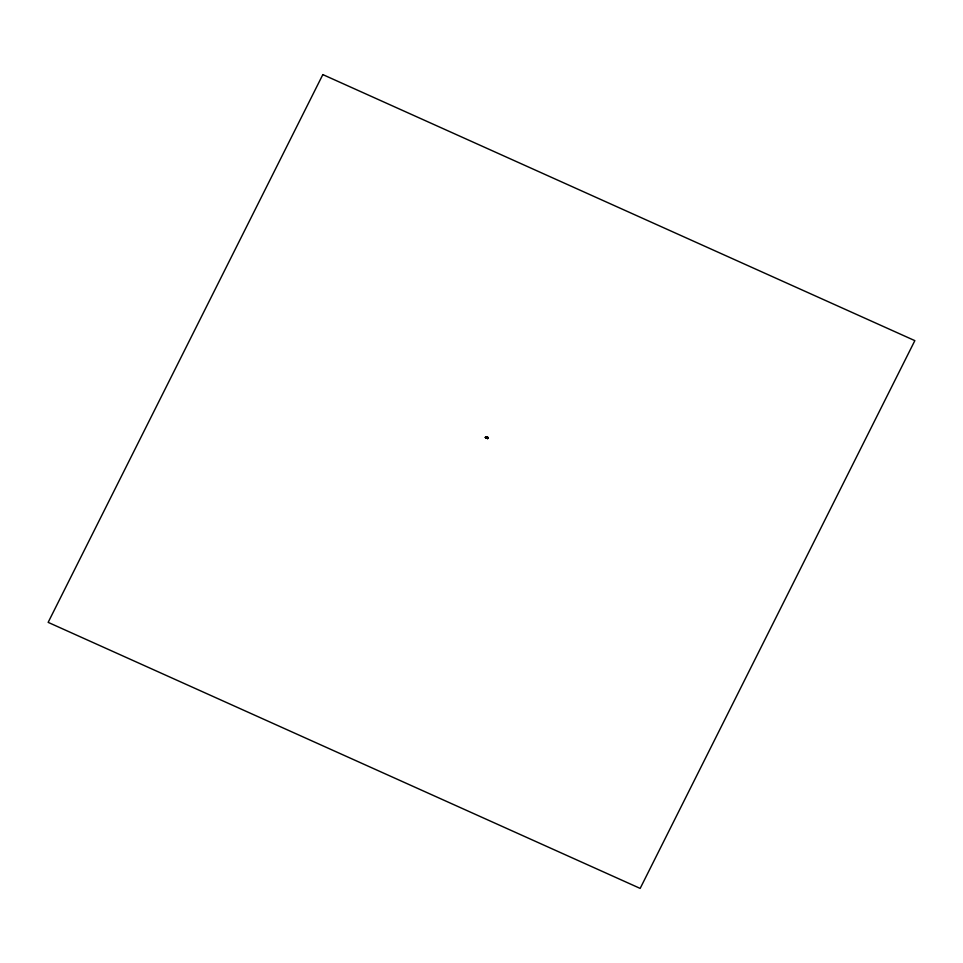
<?xml version="1.0" encoding="UTF-8"?>
<svg xmlns="http://www.w3.org/2000/svg" width="963" height="963" viewBox="0 0 963 963"><rect width="100%" height="100%" fill="white"/><g stroke="black" fill="none" stroke-linecap="round" stroke-linejoin="round"><path stroke-width="1.44" d="M486.797 437.25L486.267 437.744L487.362 437.587M486.857 436.985L486.76 437.78A1.216 1.156 -4.6 0 0 486.411 437.443L486.339 437.419A1.216 1.168 -4.6 0 1 486.905 437.924M487.302 437.659L486.64 437.419M485.484 437.322L486.411 436.745L486.255 437.479M487.735 437.756L485.472 437.154L487.603 438.574L487.952 437.587L486.375 436.769L485.545 437.31L487.976 437.696M487.76 437.876L485.436 437.166L486.086 436.865L485.99 437.623L486.279 436.757L486.508 437.816M486.351 437.623L486.628 436.925M486.784 436.877L487.483 437.924M487.097 438.021L487.615 437.238L487.651 437.96M486.423 436.865L485.496 437.515L486.387 436.925L486.664 438.009L487.134 437.166L487.338 438.165L487.639 437.262M486.941 438.021L487.35 437.214L487.603 438.574M487.591 438.117L487.988 437.804M485.472 437.623L486.411 437.021M485.569 437.358L486.255 437.033M485.484 437.407L487.591 438.538M486.159 437.226L487.916 437.455M486.977 437.298L487.085 438.225M322.834 74.596L48.15 622.363L640.166 888.404L914.85 340.637L322.834 74.596M487.41 437.443L486.592 437.058L487.41 437.491"/></g></svg>
